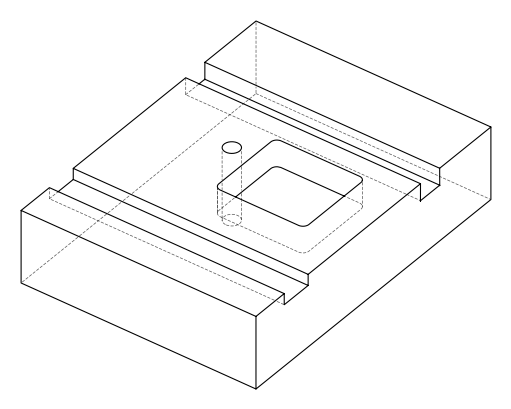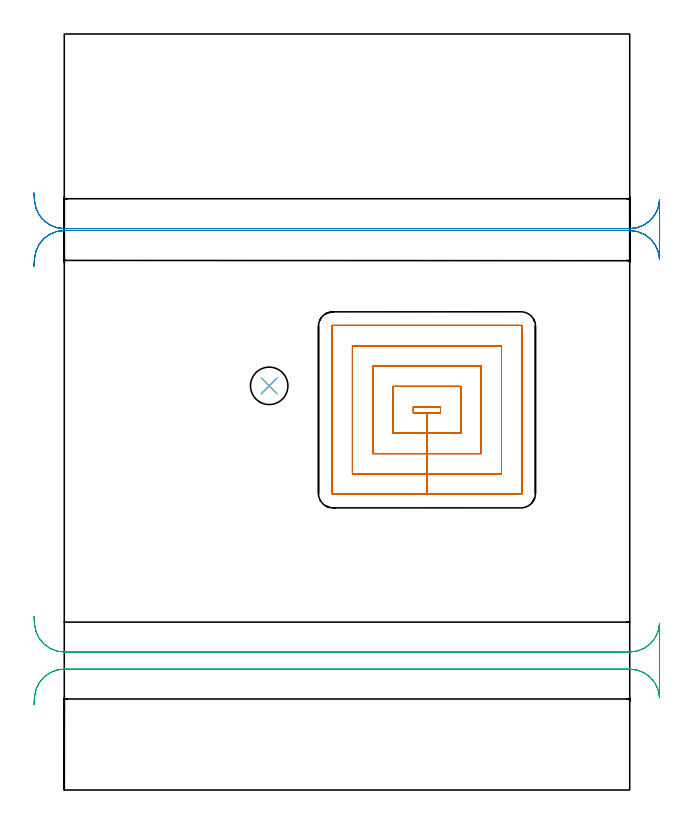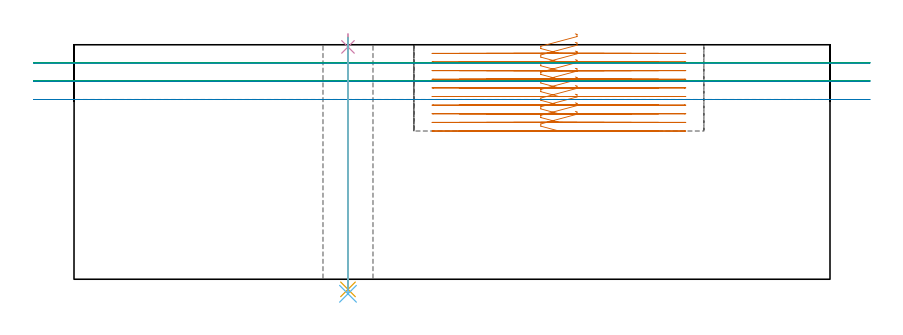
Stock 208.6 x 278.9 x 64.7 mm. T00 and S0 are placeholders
(PLAN: 6 operations, 4 tool changes, 21.7 min)
(1 MILL_RECTANGULAR_POCKET | POCKET_RECTANGULAR_STRAIGHT | NXT0201_013 | Follow Part, ap 2.5, ae 75% | 15.93 min | 137112 mm3)
(2 MILL_RECTANGULAR_SLOT | SLOT_RECTANGULAR | UGT0201_105 | Follow Part, ap 5.5, ae 75% | 3.11 min | 71514 mm3)
(3 MILL_RECTANGULAR_SLOT_1 | SLOT_RECTANGULAR_1 | UGT0201_105 | Follow Part, ap 5.5, ae 75% | 2.1 min | 58474 mm3)
(4 SPOT_DRILL | STEP1HOLE | NXT0321_9005460120000 | 0.03 min | 15 mm3)
(5 DRILL_THROUGH_HOLE_INTO_CENTER | STEP1HOLE | NXT0301_042 | 0.28 min | 2541 mm3)
(6 DRILL_TO_ENLARGE_THROUGH_HOLE | STEP1HOLE | NXT0301_103 | 0.28 min | 7104 mm3)
(TOOL NXT0201_013 | ENDMILL 10mm | D10 FL30 Z4)
(TOOL UGT0201_105 | End Mill 22 mm | D22 FL25 Z2)
(TOOL NXT0321_9005460120000 | NC Spot Drill, 142deg, 12mm, Carbide, Uncoated | D12 PA142 FL30 Z2)
(TOOL NXT0301_042 | Carbide Drill 7.1mm [860.1-0710-057A1-MM 2214] | D7.1 PA140 FL85 Z2)
(TOOL NXT0301_103 | Carbide Drill 13.8mm [860.1-1380-062A1-MM 2214] | D13.8 PA140 FL77 Z2)
(OP 1 MILL_RECTANGULAR_POCKET)
G17 G21 G94 G90
T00 M6
G54
G17 G0 G90 X138.322 Y139.1 S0 M3
G43 Z74.7 H0
Z67.7
G94 G1 X138.8 Z67.572 F250.
Y141.4 Z66.955
X128.8 Z64.276
Y139.1 Z63.66
X133.8 Z62.32
X138.8 F500.
Y141.4
X128.8
Y139.1
X133.8
Y131.6
X146.3
Y148.9
X121.3
Y131.6
X133.8
Y124.1
X153.8
Y156.4
X113.8
Y124.1
X133.8
Y116.6
X161.3
Y163.9
X106.3
Y116.6
X133.8
Y109.1
X168.5
G3 X168.8 Y109.4 R0.3
G1 Y171.1
G3 X168.5 Y171.4 R0.3
G1 X99.1
G3 X98.8 Y171.1 R0.3
G1 Y109.4
G3 X99.1 Y109.1 R0.3
G1 X133.8
X134.8
G0 X138.322 Y139.1 Z65.32
G1 X138.8 Z65.192 F250.
Y141.4 Z64.575
X128.8 Z61.896
Y139.1 Z61.28
X133.8 Z59.94
X138.8 F500.
Y141.4
X128.8
Y139.1
X133.8
Y131.6
X146.3
Y148.9
X121.3
Y131.6
X133.8
Y124.1
X153.8
Y156.4
X113.8
Y124.1
X133.8
Y116.6
X161.3
Y163.9
X106.3
Y116.6
X133.8
Y109.1
X168.5
G3 X168.8 Y109.4 R0.3
G1 Y171.1
G3 X168.5 Y171.4 R0.3
G1 X99.1
G3 X98.8 Y171.1 R0.3
G1 Y109.4
G3 X99.1 Y109.1 R0.3
G1 X133.8
X134.8
G0 X138.322 Y139.1 Z62.94
G1 X138.8 Z62.812 F250.
Y141.4 Z62.195
X128.8 Z59.516
Y139.1 Z58.9
X133.8 Z57.56
X138.8 F500.
Y141.4
X128.8
Y139.1
X133.8
Y131.6
X146.3
Y148.9
X121.3
Y131.6
X133.8
Y124.1
X153.8
Y156.4
X113.8
Y124.1
X133.8
Y116.6
X161.3
Y163.9
X106.3
Y116.6
X133.8
Y109.1
X168.5
G3 X168.8 Y109.4 R0.3
G1 Y171.1
G3 X168.5 Y171.4 R0.3
G1 X99.1
G3 X98.8 Y171.1 R0.3
G1 Y109.4
G3 X99.1 Y109.1 R0.3
G1 X133.8
X134.8
G0 X138.322 Y139.1 Z60.56
G1 X138.8 Z60.432 F250.
Y141.4 Z59.815
X128.8 Z57.136
Y139.1 Z56.52
X133.8 Z55.18
X138.8 F500.
Y141.4
X128.8
Y139.1
X133.8
Y131.6
X146.3
Y148.9
X121.3
Y131.6
X133.8
Y124.1
X153.8
Y156.4
X113.8
Y124.1
X133.8
Y116.6
X161.3
Y163.9
X106.3
Y116.6
X133.8
Y109.1
X168.5
G3 X168.8 Y109.4 R0.3
G1 Y171.1
G3 X168.5 Y171.4 R0.3
G1 X99.1
G3 X98.8 Y171.1 R0.3
G1 Y109.4
G3 X99.1 Y109.1 R0.3
G1 X133.8
X134.8
G0 X138.322 Y139.1 Z58.18
G1 X138.8 Z58.052 F250.
Y141.4 Z57.435
X128.8 Z54.756
Y139.1 Z54.14
X133.8 Z52.8
X138.8 F500.
Y141.4
X128.8
Y139.1
X133.8
Y131.6
X146.3
Y148.9
X121.3
Y131.6
X133.8
Y124.1
X153.8
Y156.4
X113.8
Y124.1
X133.8
Y116.6
X161.3
Y163.9
X106.3
Y116.6
X133.8
Y109.1
X168.5
G3 X168.8 Y109.4 R0.3
G1 Y171.1
G3 X168.5 Y171.4 R0.3
G1 X99.1
G3 X98.8 Y171.1 R0.3
G1 Y109.4
G3 X99.1 Y109.1 R0.3
G1 X133.8
X134.8
G0 X138.322 Y139.1 Z55.8
G1 X138.8 Z55.672 F250.
Y141.4 Z55.055
X128.8 Z52.376
Y139.1 Z51.76
X133.8 Z50.42
X138.8 F500.
Y141.4
X128.8
Y139.1
X133.8
Y131.6
X146.3
Y148.9
X121.3
Y131.6
X133.8
Y124.1
X153.8
Y156.4
X113.8
Y124.1
X133.8
Y116.6
X161.3
Y163.9
X106.3
Y116.6
X133.8
Y109.1
X168.5
G3 X168.8 Y109.4 R0.3
G1 Y171.1
G3 X168.5 Y171.4 R0.3
G1 X99.1
G3 X98.8 Y171.1 R0.3
G1 Y109.4
G3 X99.1 Y109.1 R0.3
G1 X133.8
X134.8
G0 X138.322 Y139.1 Z53.42
G1 X138.8 Z53.292 F250.
Y141.4 Z52.675
X128.8 Z49.996
Y139.1 Z49.38
X133.8 Z48.04
X138.8 F500.
Y141.4
X128.8
Y139.1
X133.8
Y131.6
X146.3
Y148.9
X121.3
Y131.6
X133.8
Y124.1
X153.8
Y156.4
X113.8
Y124.1
X133.8
Y116.6
X161.3
Y163.9
X106.3
Y116.6
X133.8
Y109.1
X168.5
G3 X168.8 Y109.4 R0.3
G1 Y171.1
G3 X168.5 Y171.4 R0.3
G1 X99.1
G3 X98.8 Y171.1 R0.3
G1 Y109.4
G3 X99.1 Y109.1 R0.3
G1 X133.8
X134.8
G0 X138.322 Y139.1 Z51.04
G1 X138.8 Z50.912 F250.
Y141.4 Z50.296
X128.8 Z47.616
Y139.1 Z47.
X133.8 Z45.66
X138.8 F500.
Y141.4
X128.8
Y139.1
X133.8
Y131.6
X146.3
Y148.9
X121.3
Y131.6
X133.8
Y124.1
X153.8
Y156.4
X113.8
Y124.1
X133.8
Y116.6
X161.3
Y163.9
X106.3
Y116.6
X133.8
Y109.1
X168.5
G3 X168.8 Y109.4 R0.3
G1 Y171.1
G3 X168.5 Y171.4 R0.3
G1 X99.1
G3 X98.8 Y171.1 R0.3
G1 Y109.4
G3 X99.1 Y109.1 R0.3
G1 X133.8
X134.8
G0 X138.322 Y139.1 Z48.66
G1 X138.8 Z48.532 F250.
Y141.4 Z47.916
X128.8 Z45.236
Y139.1 Z44.62
X133.8 Z43.28
X138.8 F500.
Y141.4
X128.8
Y139.1
X133.8
Y131.6
X146.3
Y148.9
X121.3
Y131.6
X133.8
Y124.1
X153.8
Y156.4
X113.8
Y124.1
X133.8
Y116.6
X161.3
Y163.9
X106.3
Y116.6
X133.8
Y109.1
X168.5
G3 X168.8 Y109.4 R0.3
G1 Y171.1
G3 X168.5 Y171.4 R0.3
G1 X99.1
G3 X98.8 Y171.1 R0.3
G1 Y109.4
G3 X99.1 Y109.1 R0.3
G1 X133.8
X134.8
G0 X138.322 Y139.1 Z46.28
G1 X138.8 Z46.152 F250.
Y141.4 Z45.536
X128.8 Z42.856
Y139.1 Z42.24
X133.8 Z40.9
X138.8 F500.
Y141.4
X128.8
Y139.1
X133.8
Y131.6
X146.3
Y148.9
X121.3
Y131.6
X133.8
Y124.1
X153.8
Y156.4
X113.8
Y124.1
X133.8
Y116.6
X161.3
Y163.9
X106.3
Y116.6
X133.8
Y109.1
X168.5
G3 X168.8 Y109.4 R0.3
G1 Y171.1
G3 X168.5 Y171.4 R0.3
G1 X99.1
G3 X98.8 Y171.1 R0.3
G1 Y109.4
G3 X99.1 Y109.1 R0.3
G1 X133.8
X134.8
G0 Z74.7
M5
M2
(OP 2 MILL_RECTANGULAR_SLOT)
G17 G21 G94 G90
T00 M6
G54
G17 G0 G90 X-11.191 Y193.22 S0 M3
G43 Z74.7 H0
Z59.667
G94 G1 X-10.97 Y196.212 F250.
G2 X0. Y206.4 R11. F500.
G1 X208.6
G2 X219.59 Y195.869 R11.
G1 X219.6
Y217.631
X219.59
G2 X208.6 Y207.1 R11.
G1 X0.
G2 X-10.97 Y217.288 R11.
G1 X-11.191 Y220.28 F250.
G0 Y193.22 Z54.633
G1 X-10.97 Y196.212
G2 X0. Y206.4 R11. F500.
G1 X208.6
G2 X219.59 Y195.869 R11.
G1 X219.6
Y217.631
X219.59
G2 X208.6 Y207.1 R11.
G1 X0.
G2 X-10.97 Y217.288 R11.
G1 X-11.191 Y220.28 F250.
G0 Y193.22 Z49.6
G1 X-10.97 Y196.212
G2 X0. Y206.4 R11. F500.
G1 X208.6
G2 X219.59 Y195.869 R11.
G1 X219.6
Y217.631
X219.59
G2 X208.6 Y207.1 R11.
G1 X0.
G2 X-10.97 Y217.288 R11.
G1 X-11.191 Y220.28 F250.
G0 Z74.7
M5
M2
(OP 3 MILL_RECTANGULAR_SLOT_1)
G17 G21 G94 G90
T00 M6
G54
G17 G0 G90 X-11.191 Y31.42 S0 M3
G43 Z74.7 H0
Z59.75
G94 G1 X-10.97 Y34.412 F250.
G2 X0. Y44.6 R11. F500.
G1 X208.6
G2 X219.59 Y34.069 R11.
G1 X219.6
Y61.431
X219.59
G2 X208.6 Y50.9 R11.
G1 X0.
G2 X-10.97 Y61.088 R11.
G1 X-11.191 Y64.08 F250.
G0 Y31.42 Z54.8
G1 X-10.97 Y34.412
G2 X0. Y44.6 R11. F500.
G1 X208.6
G2 X219.59 Y34.069 R11.
G1 X219.6
Y61.431
X219.59
G2 X208.6 Y50.9 R11.
G1 X0.
G2 X-10.97 Y61.088 R11.
G1 X-11.191 Y64.08 F250.
G0 Z74.7
M5
M2
(OP 4 SPOT_DRILL)
G17 G21 G94 G90
T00 M6
G54
G17 G0 G90 X75.6 Y149.1 S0 M3
G43 Z74.7 H0
G94 G81 G98 Z64.106 F250. R67.7
G80
M5
M2
(OP 5 DRILL_THROUGH_HOLE_INTO_CENTER)
G17 G21 G94 G90
T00 M6
G54
G17 G0 G90 X75.6 Y149.1 S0 M3
G43 Z74.7 H1
G94 G73 G98 Z-2.792 F250. Q6.749 R66.7
G80
M5
M2
(OP 6 DRILL_TO_ENLARGE_THROUGH_HOLE)
G17 G21 G94 G90
T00 M6
G54
G17 G0 G90 X75.6 Y149.1 S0 M3
G43 Z74.7 H1
G94 G73 G98 Z-4.011 F250. Q13.742 R66.7
G80
M5
M2
